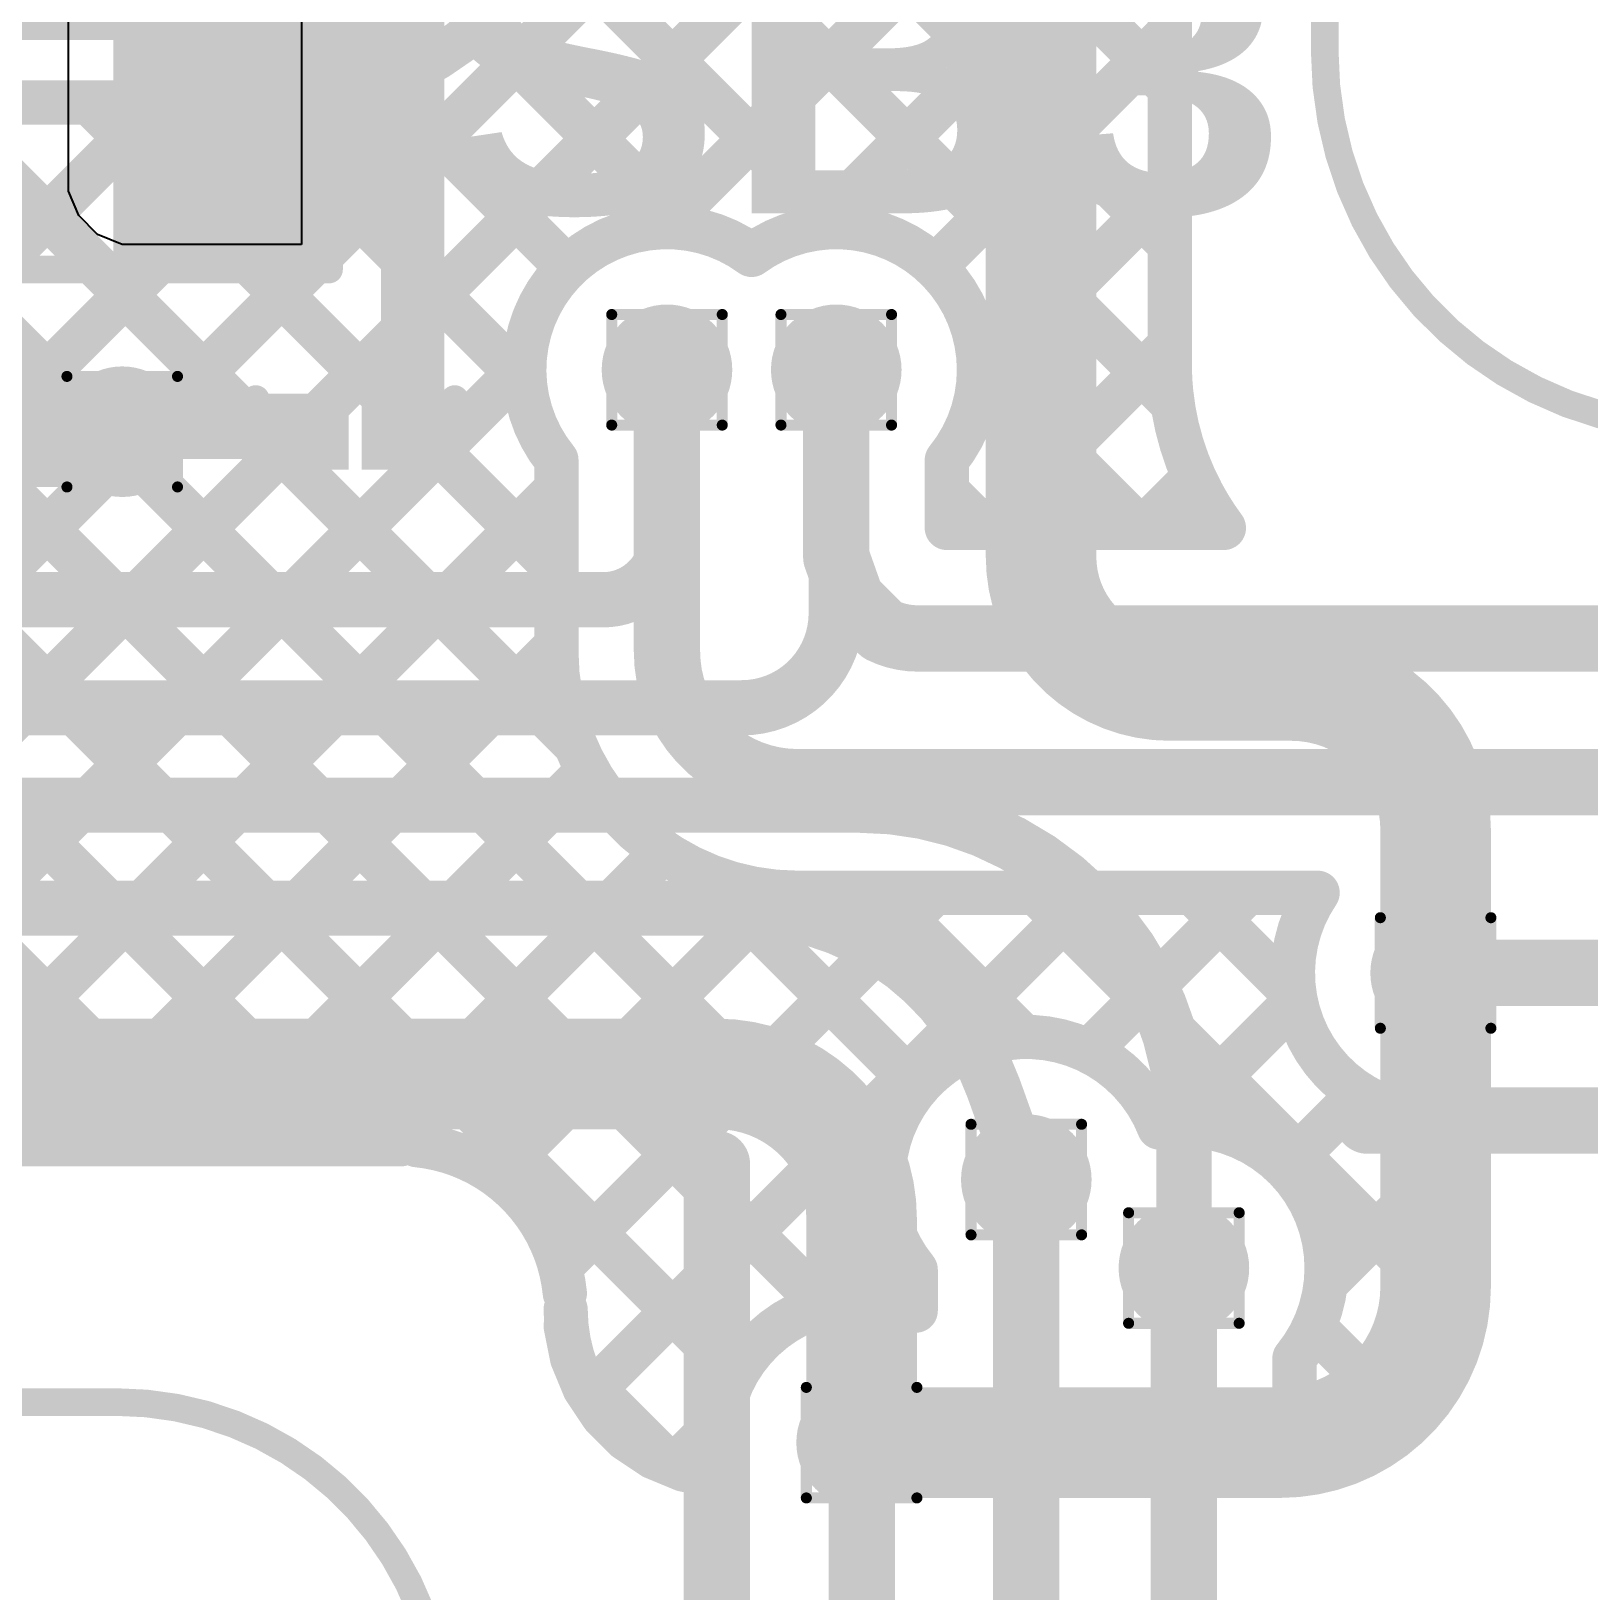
# Model space of a CAD drawing. Header units: inches. Extents: x -17 to 349, y -40 to 215.
# Drawn here: x 109.8 to 116.95, y 115.47 to 122.64 of the extents above; entities that cross this region are included whole.
import ezdxf

# ---------------------------------------------------------------- set-up
doc = ezdxf.new("R2010")
doc.units = ezdxf.units.IN
for name, color, linetype in [('Board Outline', 216, 'Continuous'), ('Bottom Layer', 5, 'Continuous'), ('Drill Drawing', 1, 'Continuous'), ('Top Layer', 1, 'Continuous'), ('Top Overlay', 2, 'Continuous'), ('Top Paste', 8, 'Continuous'), ('Top Solder', 216, 'Continuous'), ('Via Holes', 16, 'Continuous')]:
    doc.layers.add(name, color=color, linetype=linetype)
doc.styles.add('Arial Black_Bold', font='', dxfattribs={"height": 0.2})
doc.styles.get('Arial Black_Bold').set_extended_font_data('Arial Black', bold=True)

# ---------------------------------------------------------------- blocks, each defined once
blk = doc.blocks.new('X2SON_2_0_3_0_6__6')
at = {"layer": 'Top Layer'}
for points in [[(-0.36, 0.125), (-0.08, 0.125), (-0.08, -0.125), (-0.36, -0.125)], [(0.08, 0.125), (0.36, 0.125), (0.36, -0.125), (0.08, -0.125)]]:
    blk.add_hatch(color=1, dxfattribs=at).paths.add_polyline_path(points)
at = {"layer": 'Top Paste'}
for points in [[(-0.36, 0.125), (-0.08, 0.125), (-0.08, -0.125), (-0.36, -0.125)], [(0.08, 0.125), (0.36, 0.125), (0.36, -0.125), (0.08, -0.125)]]:
    blk.add_hatch(color=8, dxfattribs=at).paths.add_polyline_path(points)
at = {"layer": 'Top Solder'}
for points in [[(-0.41, 0.175), (-0.03, 0.175), (-0.03, -0.175), (-0.41, -0.175)], [(0.03, 0.175), (0.41, 0.175), (0.41, -0.175), (0.03, -0.175)]]:
    blk.add_hatch(color=216, dxfattribs=at).paths.add_polyline_path(points)
at = {"layer": 'Top Overlay', "const_width": 0.127}
for points in [[(-0.4572, 0.125), (-0.4572, -0.15)], [(0.4572, 0.125), (0.4572, -0.15)]]:
    blk.add_lwpolyline(points, dxfattribs=at)
at = {"layer": 'Top Overlay', "const_width": 0.0635}
for points in [[(-0.4889, 0.125, 1), (-0.4254, 0.125, 1)], [(0.4254, 0.125, 1), (0.4889, 0.125, 1)], [(-0.4889, -0.15, 1), (-0.4254, -0.15, 1)], [(0.4254, -0.15, 1), (0.4889, -0.15, 1)]]:
    blk.add_lwpolyline(points, format="xyb", close=True, dxfattribs=at)
blk = doc.blocks.new('S______B______74')
at = {"layer": 'Top Layer'}
for points in [[(-1.143, -0.4445), (-1.143, 0.4445), (-0.381, 0.4445), (-0.381, -0.4445)], [(0.381, -0.4445), (0.381, 0.4445), (1.143, 0.4445), (1.143, -0.4445)]]:
    blk.add_hatch(color=1, dxfattribs=at).paths.add_polyline_path(points)
at = {"layer": 'Top Paste'}
for points in [[(-1.143, -0.4445), (-1.143, 0.4445), (-0.381, 0.4445), (-0.381, -0.4445)], [(0.381, -0.4445), (0.381, 0.4445), (1.143, 0.4445), (1.143, -0.4445)]]:
    blk.add_hatch(color=8, dxfattribs=at).paths.add_polyline_path(points)
at = {"layer": 'Top Solder'}
for points in [[(-1.2446, -0.5461), (-1.2446, 0.5461), (-0.2794, 0.5461), (-0.2794, -0.5461)], [(0.2794, -0.5461), (0.2794, 0.5461), (1.2446, 0.5461), (1.2446, -0.5461)]]:
    blk.add_hatch(color=216, dxfattribs=at).paths.add_polyline_path(points)
at = {"layer": 'Top Overlay', "const_width": 0.127}
for points in [[(1.27, 0.5588), (-1.27, 0.5588)], [(-1.27, 0.5588), (-1.27, -0.5588)], [(1.27, 0.5588), (1.27, -0.5588)], [(1.27, -0.5588), (-1.27, -0.5588)]]:
    blk.add_lwpolyline(points, dxfattribs=at)
at = {"layer": 'Top Overlay', "const_width": 0.0635}
for points in [[(-1.30175, 0.5588, 1), (-1.23825, 0.5588, 1)], [(-1.30175, 0.5588, 1), (-1.23825, 0.5588, 1)], [(1.23825, 0.5588, 1), (1.30175, 0.5588, 1)], [(1.23825, 0.5588, 1), (1.30175, 0.5588, 1)], [(-1.30175, -0.5588, 1), (-1.23825, -0.5588, 1)], [(-1.30175, -0.5588, 1), (-1.23825, -0.5588, 1)], [(1.23825, -0.5588, 1), (1.30175, -0.5588, 1)], [(1.23825, -0.5588, 1), (1.30175, -0.5588, 1)]]:
    blk.add_lwpolyline(points, format="xyb", close=True, dxfattribs=at)

msp = doc.modelspace()

# ---------------------------------------------------------------- hatches: boundary and pattern name
at = {"layer": 'Bottom Layer'}
h = msp.add_hatch(color=5, dxfattribs=at)
edge = h.paths.add_edge_path()
edge.add_arc((112.7179, 121.0831), 0.3, 0, 360)
h = msp.add_hatch(color=5, dxfattribs=at)
edge = h.paths.add_edge_path()
edge.add_arc((113.4957, 121.0831), 0.3, 0, 360)
h = msp.add_hatch(color=5, dxfattribs=at)
edge = h.paths.add_edge_path()
edge.add_arc((110.2149, 120.7987), 0.3, 0, 360)
h = msp.add_hatch(color=5, dxfattribs=at)
edge = h.paths.add_edge_path()
edge.add_arc((116.2497, 118.3116), 0.3, 0, 360)
h = msp.add_hatch(color=5, dxfattribs=at)
edge = h.paths.add_edge_path()
edge.add_arc((114.3689, 117.3623), 0.3, 0, 360)
h = msp.add_hatch(color=5, dxfattribs=at)
edge = h.paths.add_edge_path()
edge.add_arc((115.093, 116.9559), 0.3, 0, 360)
h = msp.add_hatch(color=5, dxfattribs=at)
edge = h.paths.add_edge_path()
edge.add_arc((113.6122, 116.1535), 0.3, 0, 360)
at = {"layer": 'Top Layer'}
for points in [[(111.4048, 120.6737), (111.6948, 120.6737), (111.6948, 123.6026), (111.4048, 123.6026)], [(110.6571, 121.6581), (111.5306, 121.6581), (111.5306, 123.4463), (110.6571, 123.4463)], [(110.2149, 120.6737), (111.2052, 120.6737), (111.2052, 120.9237), (110.2149, 120.9237)]]:
    msp.add_hatch(color=1, dxfattribs=at).paths.add_polyline_path(points)
h = msp.add_hatch(color=1, dxfattribs=at)
edge = h.paths.add_edge_path()
edge.add_arc((112.7179, 121.0831), 0.3, 0, 360)
h = msp.add_hatch(color=1, dxfattribs=at)
edge = h.paths.add_edge_path()
edge.add_arc((113.4957, 121.0831), 0.3, 0, 360)
h = msp.add_hatch(color=1, dxfattribs=at)
edge = h.paths.add_edge_path()
edge.add_arc((110.2149, 120.7987), 0.3, 0, 360)
h = msp.add_hatch(color=1, dxfattribs=at)
edge = h.paths.add_edge_path()
edge.add_arc((116.2497, 118.3116), 0.3, 0, 360)
h = msp.add_hatch(color=1, dxfattribs=at)
edge = h.paths.add_edge_path()
edge.add_arc((114.3689, 117.3623), 0.3, 0, 360)
h = msp.add_hatch(color=1, dxfattribs=at)
edge = h.paths.add_edge_path()
edge.add_arc((115.093, 116.9559), 0.3, 0, 360)
h = msp.add_hatch(color=1, dxfattribs=at)
edge = h.paths.add_edge_path()
edge.add_arc((113.6122, 116.1535), 0.3, 0, 360)
at = {"layer": 'Via Holes'}
h = msp.add_hatch(color=7, dxfattribs=at)
edge = h.paths.add_edge_path()
edge.add_arc((112.7179, 121.0831), 0.15, 0, 360)
h = msp.add_hatch(color=7, dxfattribs=at)
edge = h.paths.add_edge_path()
edge.add_arc((113.4957, 121.0831), 0.15, 0, 360)
h = msp.add_hatch(color=7, dxfattribs=at)
edge = h.paths.add_edge_path()
edge.add_arc((110.2149, 120.7987), 0.15, 0, 360)
h = msp.add_hatch(color=7, dxfattribs=at)
edge = h.paths.add_edge_path()
edge.add_arc((116.2497, 118.3116), 0.15, 0, 360)
h = msp.add_hatch(color=7, dxfattribs=at)
edge = h.paths.add_edge_path()
edge.add_arc((114.3689, 117.3623), 0.15, 0, 360)
h = msp.add_hatch(color=7, dxfattribs=at)
edge = h.paths.add_edge_path()
edge.add_arc((115.093, 116.9559), 0.15, 0, 360)
h = msp.add_hatch(color=7, dxfattribs=at)
edge = h.paths.add_edge_path()
edge.add_arc((113.6122, 116.1535), 0.15, 0, 360)

# ---------------------------------------------------------------- linework, layer by layer
at = {"layer": 'Board Outline', "const_width": 0.127}
for points in [[(115.7401, 122.5479), (115.7401, 123.6893)], [(109.0969, 116.34), (110.1877, 116.34)]]:
    msp.add_lwpolyline(points, dxfattribs=at)
at = {"layer": 'Board Outline', "const_width": 0.0635}
for points in [[(115.7084, 122.5479, 1), (115.7719, 122.5479, 1)], [(115.7084, 122.5479, 1), (115.7719, 122.5479, 1)], [(110.1559, 116.34, 1), (110.2194, 116.34, 1)], [(110.1559, 116.34, 1), (110.2194, 116.34, 1)]]:
    msp.add_lwpolyline(points, format="xyb", close=True, dxfattribs=at)
at = {"layer": 'Board Outline', "const_width": 0.127}
for points in [[(117.321, 120.8194, -0.388326), (115.7401, 122.5479)], [(110.1877, 116.34, -0.414214), (111.6877, 114.84)], [(116.1419, 112.7843, -0.345401), (119.5324, 116.3734)]]:
    msp.add_lwpolyline(points, format="xyb", dxfattribs=at)
at = {"layer": 'Bottom Layer'}
for points, const_width in [([(115.0284, 126.973), (115.0284, 121.1075)], 0.2032), ([(115.0284, 126.973), (115.0284, 121.1075)], 0.2032), ([(106.7216, 117.2017), (115.0284, 125.5085)], 0.2032), ([(112.315, 125.0891), (115.0284, 122.3758)], 0.2032), ([(107.7426, 117.5043), (115.0284, 124.7901)], 0.2032), ([(112.315, 124.3707), (115.0284, 121.6574)], 0.2032), ([(112.695, 121.7383), (115.0284, 124.0717)], 0.2032), ([(112.3146, 123.6528), (115.0415, 120.9258)], 0.2032), ([(113.4079, 121.7328), (115.0284, 123.3532)], 0.2032), ([(112.1717, 123.0772), (113.5104, 121.7385)], 0.2032), ([(111.8624, 122.6681), (112.7966, 121.7339)], 0.2032), ([(113.9497, 121.5561), (115.0284, 122.6348)], 0.2032), ([(111.4154, 122.3967), (112.2599, 121.5521)], 0.2032), ([(91.7547, 122.3109), (110.9366, 122.3109)], 0.2032), ([(105.0354, 122.3109), (109.8222, 117.5242)], 0.2032), ([(105.7539, 122.3109), (110.5406, 117.5242)], 0.2032), ([(106.4723, 122.3109), (111.259, 117.5242)], 0.2032), ([(106.5284, 118.4454), (110.3939, 122.3109)], 0.2032), ([(106.8457, 118.0443), (111.1253, 122.3238)], 0.2032), ([(107.1907, 122.3109), (113.0357, 116.4658)], 0.2032), ([(107.9091, 122.3109), (113.4352, 116.7848)], 0.2032), ([(108.6276, 122.3109), (113.7322, 117.2062)], 0.2032), ([(109.346, 122.3109), (112.2957, 119.3611)], 0.2032), ([(110.0644, 122.3109), (112.2099, 120.1653)], 0.2032), ([(110.7828, 122.3109), (112.0646, 121.0291)], 0.2032), ([(114.1498, 121.0378), (115.0284, 121.9164)], 0.2032), ([(114.187, 120.3566), (115.0284, 121.198)], 0.2032), ([(108.4808, 117.5242), (112.0627, 121.106)], 0.2032), ([(112.7179, 119.7886), (112.7179, 121.0831)], 0.3048), ([(113.4957, 120.223), (113.4957, 121.0831)], 0.3048), ([(114.1512, 121.0977), (114.8923, 120.3566)], 0.2032), ([(112.2099, 119.7886), (112.2099, 120.6686)], 0.2032), ([(114.0037, 120.3566), (114.0037, 120.6686)], 0.2032), ([(114.9054, 120.3566), (115.1394, 120.5906)], 0.2032), ([(109.1993, 117.5242), (112.2099, 120.5348)], 0.2032), ([(114.0037, 120.5267), (114.1739, 120.3566)], 0.2032), ([(114.0037, 120.3566), (115.2768, 120.3566)], 0.2032), ([(113.4957, 120.223), (113.5653, 120.0271)], 0.3048), ([(113.5653, 120.0271), (113.7059, 119.8865)], 0.3048), ([(113.8701, 119.8486), (119.3193, 119.8486)], 0.3048), ([(109.9177, 117.5242), (112.2099, 119.8164)], 0.2032), ([(110.6361, 117.5242), (112.3541, 119.2421)], 0.2032), ([(113.3184, 119.1882), (118.9746, 119.1882)], 0.3048), ([(111.3545, 117.5242), (112.6995, 118.8691)], 0.2032), ([(112.8909, 118.7659), (113.8696, 117.7872)], 0.2032), ([(111.9328, 117.384), (113.2323, 118.6835)], 0.2032), ([(112.227, 116.9597), (113.9474, 118.6802)], 0.2032), ([(112.3598, 116.3741), (114.6658, 118.6802)], 0.2032), ([(113.3184, 118.6802), (115.7075, 118.6802)], 0.2032), ([(113.695, 118.6802), (114.3574, 118.0178)], 0.2032), ([(114.4134, 118.6802), (116.2381, 116.8555)], 0.2032), ([(114.6559, 117.9518), (115.3843, 118.6802)], 0.2032), ([(115.1319, 118.6802), (115.602, 118.2101)], 0.2032), ([(116.2497, 118.3116), (119.5361, 118.3116)], 0.3048), ([(115.0311, 117.6086), (115.6066, 118.1841)], 0.2032), ([(115.5585, 117.4176), (115.8987, 117.7578)], 0.2032), ([(115.9375, 117.633), (119.5541, 117.633)], 0.3048), ([(116.1482, 117.6639), (116.2873, 117.5248)], 0.2032), ([(116.2873, 117.1945), (116.2873, 117.6571)], 0.2032), ([(107.9073, 117.5242), (111.4934, 117.5242)], 0.2032), ([(107.9073, 117.5242), (111.4934, 117.5241)], 0.2032), ([(112.9473, 112.7891), (112.9473, 117.4337)], 0.3048), ([(115.7448, 116.8854), (116.2873, 117.4279)], 0.2032), ([(114.3689, 112.7217), (114.3689, 117.3623)], 0.3048), ([(113.5043, 116.8002), (113.7795, 117.0754)], 0.2032), ([(115.093, 112.8496), (115.093, 116.9559)], 0.3048), ([(113.8609, 116.7601), (113.8609, 116.9479)], 0.2032), ([(112.2523, 116.6899), (112.2817, 116.5421)], 0.2032), ([(115.69, 116.6852), (115.9802, 116.395)], 0.2032), ([(112.2817, 116.5421), (112.3393, 116.4029)], 0.2032), ([(115.601, 116.1136), (115.601, 116.5415)], 0.2032), ([(112.3104, 116.4728), (112.7249, 116.0583)], 0.2032), ([(115.8422, 116.2644), (116.0231, 116.4453)], 0.2032), ([(112.3393, 116.4029), (112.423, 116.2776)], 0.2032), ([(112.423, 116.2776), (112.5295, 116.171)], 0.2032), ([(112.7518, 116.0477), (112.9655, 116.2614)], 0.2032), ([(112.5295, 116.171), (112.6548, 116.0873)], 0.2032), ([(113.6135, 112.8663), (113.6135, 116.1535)], 0.3048), ([(112.6548, 116.0873), (112.794, 116.0296)], 0.2032), ([(112.794, 116.0296), (112.9418, 116.0002)], 0.2032)]:
    msp.add_lwpolyline(points, dxfattribs=dict(at, const_width=const_width))
for points, const_width in [([(112.315, 123.6893, -0.414214), (110.9366, 122.3109)], 0.2032), ([(112.2099, 120.6686, -0.881553), (113.1068, 121.6109)], 0.2032), ([(113.1068, 121.6109, -0.615109), (114.1513, 121.0831)], 0.2032), ([(114.1513, 121.0831, -0.172763), (114.0037, 120.6686)], 0.2032), ([(115.0344, 120.9841, -0.024549), (115.0284, 121.1075)], 0.2032), ([(115.0826, 120.7421, -0.049127), (115.0344, 120.9841)], 0.2032), ([(115.177, 120.5141, -0.049127), (115.0826, 120.7421)], 0.2032), ([(115.2768, 120.3566, -0.037074), (115.177, 120.5141)], 0.2032), ([(113.8701, 119.8486, -0.11398), (113.7059, 119.8865)], 0.3048), ([(113.3184, 118.6802, -0.414214), (112.2099, 119.7886)], 0.2032), ([(113.3184, 119.1882, -0.414214), (112.7179, 119.7886)], 0.3048), ([(116.2873, 117.6571, -0.621838), (115.7075, 118.6802)], 0.2032), ([(113.8609, 116.9479, -1.168798), (114.9793, 117.6016)], 0.2032), ([(114.9793, 117.6016, -0.466211), (115.7486, 116.9559)], 0.2032), ([(111.5678, 117.5205, -0.049131), (111.7137, 117.4915)], 0.2032), ([(111.7137, 117.4915, -0.049131), (111.8511, 117.4346)], 0.2032), ([(111.8511, 117.4346, -0.049131), (111.9748, 117.3519)], 0.2032), ([(111.9748, 117.3519, -0.04913), (112.08, 117.2467)], 0.2032), ([(112.08, 117.2467, -0.049131), (112.1627, 117.123)], 0.2032), ([(116.2873, 117.1945, -0.048928), (116.2645, 116.9624)], 0.2032), ([(112.1627, 117.123, -0.049131), (112.2196, 116.9856)], 0.2032), ([(112.2196, 116.9856, -0.049131), (112.2486, 116.8396)], 0.2032), ([(115.7486, 116.9559, -0.172763), (115.601, 116.5415)], 0.2032), ([(116.2641, 116.9606, -0.048602), (116.1969, 116.7389)], 0.2032), ([(112.9745, 116.0014, -0.611125), (113.8609, 116.7601)], 0.2032), ([(112.9745, 116.0014, -0.397916), (112.2523, 116.7652)], 0.2032), ([(116.1958, 116.736, -0.048428), (116.087, 116.5325)], 0.2032), ([(116.085, 116.5295, -0.048407), (115.9386, 116.3512)], 0.2032), ([(115.9363, 116.3488, -0.048524), (115.7575, 116.2022)], 0.2032), ([(115.7555, 116.2008, -0.037186), (115.601, 116.1136)], 0.2032)]:
    msp.add_lwpolyline(points, format="xyb", dxfattribs=dict(at, const_width=const_width))
for points, const_width in [([(111.8116, 122.6681, 1), (111.9132, 122.6681, 1)], 0.1016), ([(114.9776, 122.6348, 1), (115.0792, 122.6348, 1)], 0.1016), ([(111.3646, 122.3967, 1), (111.4662, 122.3967, 1)], 0.1016), ([(114.9776, 122.3758, 1), (115.0792, 122.3758, 1)], 0.1016), ([(110.0136, 122.3109, 1), (110.1152, 122.3109, 1)], 0.1016), ([(110.3431, 122.3109, 1), (110.4447, 122.3109, 1)], 0.1016), ([(110.732, 122.3109, 1), (110.8336, 122.3109, 1)], 0.1016), ([(110.8858, 122.3109, 1), (110.9874, 122.3109, 1)], 0.1016), ([(110.8858, 122.3109, 1), (110.9874, 122.3109, 1)], 0.1016), ([(111.0745, 122.3238, 1), (111.1761, 122.3238, 1)], 0.1016), ([(114.9776, 121.9164, 1), (115.0792, 121.9164, 1)], 0.1016), ([(112.6442, 121.7383, 1), (112.7458, 121.7383, 1)], 0.1016), ([(112.7458, 121.7339, 1), (112.8474, 121.7339, 1)], 0.1016), ([(113.3571, 121.7328, 1), (113.4587, 121.7328, 1)], 0.1016), ([(113.4596, 121.7385, 1), (113.5612, 121.7385, 1)], 0.1016), ([(114.9776, 121.6574, 1), (115.0792, 121.6574, 1)], 0.1016), ([(113.056, 121.6109, 1), (113.1576, 121.6109, 1)], 0.1016), ([(113.056, 121.6109, 1), (113.1576, 121.6109, 1)], 0.1016), ([(112.2091, 121.5521, 1), (112.3107, 121.5521, 1)], 0.1016), ([(113.8989, 121.5561, 1), (114.0005, 121.5561, 1)], 0.1016), ([(114.9776, 121.198, 1), (115.0792, 121.198, 1)], 0.1016), ([(112.0119, 121.106, 1), (112.1135, 121.106, 1)], 0.1016), ([(112.6417, 121.0831, 1), (112.7941, 121.0831, 1)], 0.1524), ([(113.4195, 121.0831, 1), (113.5719, 121.0831, 1)], 0.1524), ([(114.1004, 121.0977, 1), (114.202, 121.0977, 1)], 0.1016), ([(114.1005, 121.0831, 1), (114.2021, 121.0831, 1)], 0.1016), ([(114.1005, 121.0831, 1), (114.2021, 121.0831, 1)], 0.1016), ([(114.9776, 121.1075, 1), (115.0792, 121.1075, 1)], 0.1016), ([(114.9776, 121.1075, 1), (115.0792, 121.1075, 1)], 0.1016), ([(114.9776, 121.1075, 1), (115.0792, 121.1075, 1)], 0.1016), ([(112.0138, 121.0291, 1), (112.1154, 121.0291, 1)], 0.1016), ([(114.099, 121.0378, 1), (114.2006, 121.0378, 1)], 0.1016), ([(114.9836, 120.9841, 1), (115.0852, 120.9841, 1)], 0.1016), ([(114.9836, 120.9841, 1), (115.0852, 120.9841, 1)], 0.1016), ([(114.9907, 120.9258, 1), (115.0923, 120.9258, 1)], 0.1016), ([(115.0318, 120.7421, 1), (115.1334, 120.7421, 1)], 0.1016), ([(115.0318, 120.7421, 1), (115.1334, 120.7421, 1)], 0.1016), ([(112.1591, 120.6686, 1), (112.2607, 120.6686, 1)], 0.1016), ([(112.1591, 120.6686, 1), (112.2607, 120.6686, 1)], 0.1016), ([(113.9529, 120.6686, 1), (114.0545, 120.6686, 1)], 0.1016), ([(113.9529, 120.6686, 1), (114.0545, 120.6686, 1)], 0.1016), ([(115.0886, 120.5906, 1), (115.1902, 120.5906, 1)], 0.1016), ([(112.1591, 120.5348, 1), (112.2607, 120.5348, 1)], 0.1016), ([(113.9529, 120.5267, 1), (114.0545, 120.5267, 1)], 0.1016), ([(115.1262, 120.5141, 1), (115.2278, 120.5141, 1)], 0.1016), ([(115.1262, 120.5141, 1), (115.2278, 120.5141, 1)], 0.1016), ([(113.9529, 120.3566, 1), (114.0545, 120.3566, 1)], 0.1016), ([(113.9529, 120.3566, 1), (114.0545, 120.3566, 1)], 0.1016), ([(114.1231, 120.3566, 1), (114.2247, 120.3566, 1)], 0.1016), ([(114.1362, 120.3566, 1), (114.2378, 120.3566, 1)], 0.1016), ([(114.8415, 120.3566, 1), (114.9431, 120.3566, 1)], 0.1016), ([(114.8546, 120.3566, 1), (114.9562, 120.3566, 1)], 0.1016), ([(115.226, 120.3566, 1), (115.3276, 120.3566, 1)], 0.1016), ([(115.226, 120.3566, 1), (115.3276, 120.3566, 1)], 0.1016), ([(113.4195, 120.223, 1), (113.5719, 120.223, 1)], 0.1524), ([(113.4195, 120.223, 1), (113.5719, 120.223, 1)], 0.1524), ([(112.1591, 120.1653, 1), (112.2607, 120.1653, 1)], 0.1016), ([(113.4891, 120.0271, 1), (113.6415, 120.0271, 1)], 0.1524), ([(113.4891, 120.0271, 1), (113.6415, 120.0271, 1)], 0.1524), ([(113.6297, 119.8865, 1), (113.7821, 119.8865, 1)], 0.1524), ([(113.6297, 119.8865, 1), (113.7821, 119.8865, 1)], 0.1524), ([(113.7939, 119.8486, 1), (113.9463, 119.8486, 1)], 0.1524), ([(113.7939, 119.8486, 1), (113.9463, 119.8486, 1)], 0.1524), ([(112.1591, 119.8164, 1), (112.2607, 119.8164, 1)], 0.1016), ([(112.1591, 119.7886, 1), (112.2607, 119.7886, 1)], 0.1016), ([(112.1591, 119.7886, 1), (112.2607, 119.7886, 1)], 0.1016), ([(112.6417, 119.7886, 1), (112.7941, 119.7886, 1)], 0.1524), ([(112.6417, 119.7886, 1), (112.7941, 119.7886, 1)], 0.1524), ([(112.2449, 119.3611, 1), (112.3465, 119.3611, 1)], 0.1016), ([(112.3033, 119.2421, 1), (112.4049, 119.2421, 1)], 0.1016), ([(113.2422, 119.1882, 1), (113.3946, 119.1882, 1)], 0.1524), ([(113.2422, 119.1882, 1), (113.3946, 119.1882, 1)], 0.1524), ([(112.6487, 118.8691, 1), (112.7503, 118.8691, 1)], 0.1016), ([(112.8401, 118.7659, 1), (112.9417, 118.7659, 1)], 0.1016), ([(113.1815, 118.6835, 1), (113.2831, 118.6835, 1)], 0.1016), ([(113.2676, 118.6802, 1), (113.3692, 118.6802, 1)], 0.1016), ([(113.2676, 118.6802, 1), (113.3692, 118.6802, 1)], 0.1016), ([(113.6442, 118.6802, 1), (113.7458, 118.6802, 1)], 0.1016), ([(113.8966, 118.6802, 1), (113.9982, 118.6802, 1)], 0.1016), ([(114.3626, 118.6802, 1), (114.4642, 118.6802, 1)], 0.1016), ([(114.615, 118.6802, 1), (114.7166, 118.6802, 1)], 0.1016), ([(115.0811, 118.6802, 1), (115.1827, 118.6802, 1)], 0.1016), ([(115.3335, 118.6802, 1), (115.4351, 118.6802, 1)], 0.1016), ([(115.6567, 118.6802, 1), (115.7583, 118.6802, 1)], 0.1016), ([(115.6567, 118.6802, 1), (115.7583, 118.6802, 1)], 0.1016), ([(116.1735, 118.3116, 1), (116.3259, 118.3116, 1)], 0.1524), ([(115.5512, 118.2101, 1), (115.6528, 118.2101, 1)], 0.1016), ([(115.5558, 118.1841, 1), (115.6574, 118.1841, 1)], 0.1016), ([(114.3066, 118.0178, 1), (114.4082, 118.0178, 1)], 0.1016), ([(114.6051, 117.9518, 1), (114.7067, 117.9518, 1)], 0.1016), ([(113.8188, 117.7872, 1), (113.9204, 117.7872, 1)], 0.1016), ([(115.8479, 117.7578, 1), (115.9495, 117.7578, 1)], 0.1016), ([(115.8613, 117.633, 1), (116.0137, 117.633, 1)], 0.1524), ([(116.0974, 117.6639, 1), (116.199, 117.6639, 1)], 0.1016), ([(116.2365, 117.6571, 1), (116.3381, 117.6571, 1)], 0.1016), ([(116.2365, 117.6571, 1), (116.3381, 117.6571, 1)], 0.1016), ([(114.9285, 117.6016, 1), (115.0301, 117.6016, 1)], 0.1016), ([(114.9285, 117.6016, 1), (115.0301, 117.6016, 1)], 0.1016), ([(114.9803, 117.6086, 1), (115.0819, 117.6086, 1)], 0.1016), ([(109.7714, 117.5242, 1), (109.873, 117.5242, 1)], 0.1016), ([(109.8669, 117.5242, 1), (109.9685, 117.5242, 1)], 0.1016), ([(110.4898, 117.5242, 1), (110.5914, 117.5242, 1)], 0.1016), ([(110.5853, 117.5242, 1), (110.6869, 117.5242, 1)], 0.1016), ([(111.2082, 117.5242, 1), (111.3098, 117.5242, 1)], 0.1016), ([(111.3037, 117.5242, 1), (111.4053, 117.5242, 1)], 0.1016), ([(111.4426, 117.5242, 1), (111.5442, 117.5242, 1)], 0.1016), ([(111.4426, 117.5241, 1), (111.5442, 117.5241, 1)], 0.1016), ([(111.517, 117.5205, 1), (111.6186, 117.5205, 1)], 0.1016), ([(116.2365, 117.5248, 1), (116.3381, 117.5248, 1)], 0.1016), ([(111.6629, 117.4915, 1), (111.7645, 117.4915, 1)], 0.1016), ([(111.6629, 117.4915, 1), (111.7645, 117.4915, 1)], 0.1016), ([(111.8003, 117.4346, 1), (111.9019, 117.4346, 1)], 0.1016), ([(111.8003, 117.4346, 1), (111.9019, 117.4346, 1)], 0.1016), ([(112.8711, 117.4337, 1), (113.0235, 117.4337, 1)], 0.1524), ([(116.2365, 117.4279, 1), (116.3381, 117.4279, 1)], 0.1016), ([(111.882, 117.384, 1), (111.9836, 117.384, 1)], 0.1016), ([(111.924, 117.3519, 1), (112.0256, 117.3519, 1)], 0.1016), ([(111.924, 117.3519, 1), (112.0256, 117.3519, 1)], 0.1016), ([(114.2927, 117.3623, 1), (114.4451, 117.3623, 1)], 0.1524), ([(115.5077, 117.4176, 1), (115.6093, 117.4176, 1)], 0.1016), ([(112.0292, 117.2467, 1), (112.1308, 117.2467, 1)], 0.1016), ([(112.0292, 117.2467, 1), (112.1308, 117.2467, 1)], 0.1016), ([(113.6814, 117.2062, 1), (113.783, 117.2062, 1)], 0.1016), ([(116.2365, 117.1945, 1), (116.3381, 117.1945, 1)], 0.1016), ([(116.2365, 117.1945, 1), (116.3381, 117.1945, 1)], 0.1016), ([(112.1119, 117.123, 1), (112.2135, 117.123, 1)], 0.1016), ([(112.1119, 117.123, 1), (112.2135, 117.123, 1)], 0.1016), ([(113.7287, 117.0754, 1), (113.8303, 117.0754, 1)], 0.1016), ([(115.0168, 116.9559, 1), (115.1692, 116.9559, 1)], 0.1524), ([(112.1688, 116.9856, 1), (112.2704, 116.9856, 1)], 0.1016), ([(112.1688, 116.9856, 1), (112.2704, 116.9856, 1)], 0.1016), ([(112.1762, 116.9597, 1), (112.2778, 116.9597, 1)], 0.1016), ([(113.8101, 116.9479, 1), (113.9117, 116.9479, 1)], 0.1016), ([(113.8101, 116.9479, 1), (113.9117, 116.9479, 1)], 0.1016), ([(115.6978, 116.9559, 1), (115.7994, 116.9559, 1)], 0.1016), ([(115.6978, 116.9559, 1), (115.7994, 116.9559, 1)], 0.1016), ([(116.2133, 116.9606, 1), (116.3149, 116.9606, 1)], 0.1016), ([(116.2137, 116.9624, 1), (116.3153, 116.9624, 1)], 0.1016), ([(115.694, 116.8854, 1), (115.7956, 116.8854, 1)], 0.1016), ([(116.1873, 116.8555, 1), (116.2889, 116.8555, 1)], 0.1016), ([(112.1978, 116.8396, 1), (112.2994, 116.8396, 1)], 0.1016), ([(113.3844, 116.7848, 1), (113.486, 116.7848, 1)], 0.1016), ([(113.4535, 116.8002, 1), (113.5551, 116.8002, 1)], 0.1016), ([(112.2015, 116.7652, 1), (112.3031, 116.7652, 1)], 0.1016), ([(113.8101, 116.7601, 1), (113.9117, 116.7601, 1)], 0.1016), ([(113.8101, 116.7601, 1), (113.9117, 116.7601, 1)], 0.1016), ([(116.145, 116.736, 1), (116.2466, 116.736, 1)], 0.1016), ([(116.1461, 116.7389, 1), (116.2477, 116.7389, 1)], 0.1016), ([(112.2015, 116.6899, 1), (112.3031, 116.6899, 1)], 0.1016), ([(115.6392, 116.6852, 1), (115.7408, 116.6852, 1)], 0.1016), ([(112.2309, 116.5421, 1), (112.3325, 116.5421, 1)], 0.1016), ([(112.2309, 116.5421, 1), (112.3325, 116.5421, 1)], 0.1016), ([(115.5502, 116.5415, 1), (115.6518, 116.5415, 1)], 0.1016), ([(115.5502, 116.5415, 1), (115.6518, 116.5415, 1)], 0.1016), ([(116.0342, 116.5295, 1), (116.1358, 116.5295, 1)], 0.1016), ([(116.0362, 116.5325, 1), (116.1378, 116.5325, 1)], 0.1016), ([(112.2596, 116.4728, 1), (112.3612, 116.4728, 1)], 0.1016), ([(112.9849, 116.4658, 1), (113.0865, 116.4658, 1)], 0.1016), ([(115.9723, 116.4453, 1), (116.0739, 116.4453, 1)], 0.1016), ([(112.2885, 116.4029, 1), (112.3901, 116.4029, 1)], 0.1016), ([(112.2885, 116.4029, 1), (112.3901, 116.4029, 1)], 0.1016), ([(112.309, 116.3741, 1), (112.4106, 116.3741, 1)], 0.1016), ([(115.8855, 116.3488, 1), (115.9871, 116.3488, 1)], 0.1016), ([(115.8878, 116.3512, 1), (115.9894, 116.3512, 1)], 0.1016), ([(115.9294, 116.395, 1), (116.031, 116.395, 1)], 0.1016), ([(112.3722, 116.2776, 1), (112.4738, 116.2776, 1)], 0.1016), ([(112.3722, 116.2776, 1), (112.4738, 116.2776, 1)], 0.1016), ([(112.9147, 116.2614, 1), (113.0163, 116.2614, 1)], 0.1016), ([(115.7914, 116.2644, 1), (115.893, 116.2644, 1)], 0.1016), ([(112.4787, 116.171, 1), (112.5803, 116.171, 1)], 0.1016), ([(112.4787, 116.171, 1), (112.5803, 116.171, 1)], 0.1016), ([(113.5373, 116.1535, 1), (113.6897, 116.1535, 1)], 0.1524), ([(115.7047, 116.2008, 1), (115.8063, 116.2008, 1)], 0.1016), ([(115.7067, 116.2022, 1), (115.8083, 116.2022, 1)], 0.1016), ([(112.604, 116.0873, 1), (112.7056, 116.0873, 1)], 0.1016), ([(112.604, 116.0873, 1), (112.7056, 116.0873, 1)], 0.1016), ([(115.5502, 116.1136, 1), (115.6518, 116.1136, 1)], 0.1016), ([(115.5502, 116.1136, 1), (115.6518, 116.1136, 1)], 0.1016), ([(112.6741, 116.0583, 1), (112.7757, 116.0583, 1)], 0.1016), ([(112.701, 116.0477, 1), (112.8026, 116.0477, 1)], 0.1016), ([(112.7432, 116.0296, 1), (112.8448, 116.0296, 1)], 0.1016), ([(112.7432, 116.0296, 1), (112.8448, 116.0296, 1)], 0.1016), ([(112.891, 116.0002, 1), (112.9926, 116.0002, 1)], 0.1016), ([(112.9237, 116.0014, 1), (113.0253, 116.0014, 1)], 0.1016), ([(112.9237, 116.0014, 1), (113.0253, 116.0014, 1)], 0.1016)]:
    msp.add_lwpolyline(points, format="xyb", close=True, dxfattribs=dict(at, const_width=const_width))
at = {"layer": 'Drill Drawing', "const_width": 0.0508}
for points in [[(112.4639, 121.3371), (112.9719, 121.3371)], [(112.4639, 120.8291), (112.4639, 121.3371)], [(112.9719, 120.8291), (112.9719, 121.3371)], [(113.2417, 121.3371), (113.7497, 121.3371)], [(113.2417, 120.8291), (113.2417, 121.3371)], [(113.7497, 120.8291), (113.7497, 121.3371)], [(109.9609, 121.0527), (110.4689, 121.0527)], [(109.9609, 120.5447), (109.9609, 121.0527)], [(110.4689, 120.5447), (110.4689, 121.0527)], [(112.4639, 120.8291), (112.9719, 120.8291)], [(113.2417, 120.8291), (113.7497, 120.8291)], [(109.9609, 120.5447), (110.4689, 120.5447)], [(115.9957, 118.5656), (116.5037, 118.5656)], [(115.9957, 118.0576), (115.9957, 118.5656)], [(116.5037, 118.0576), (116.5037, 118.5656)], [(115.9957, 118.0576), (116.5037, 118.0576)], [(114.1149, 117.6163), (114.6229, 117.6163)], [(114.1149, 117.1083), (114.1149, 117.6163)], [(114.6229, 117.1083), (114.6229, 117.6163)], [(114.839, 117.2099), (115.347, 117.2099)], [(114.839, 116.7019), (114.839, 117.2099)], [(115.347, 116.7019), (115.347, 117.2099)], [(114.1149, 117.1083), (114.6229, 117.1083)], [(114.839, 116.7019), (115.347, 116.7019)], [(113.3582, 116.4075), (113.8662, 116.4075)], [(113.3582, 115.8995), (113.3582, 116.4075)], [(113.8662, 115.8995), (113.8662, 116.4075)], [(113.3582, 115.8995), (113.8662, 115.8995)]]:
    msp.add_lwpolyline(points, dxfattribs=at)
at = {"layer": 'Drill Drawing', "const_width": 0.0254}
for points in [[(112.4512, 121.3371, 1), (112.4766, 121.3371, 1)], [(112.4512, 121.3371, 1), (112.4766, 121.3371, 1)], [(112.9592, 121.3371, 1), (112.9846, 121.3371, 1)], [(112.9592, 121.3371, 1), (112.9846, 121.3371, 1)], [(113.229, 121.3371, 1), (113.2544, 121.3371, 1)], [(113.229, 121.3371, 1), (113.2544, 121.3371, 1)], [(113.737, 121.3371, 1), (113.7624, 121.3371, 1)], [(113.737, 121.3371, 1), (113.7624, 121.3371, 1)], [(109.9482, 121.0527, 1), (109.9736, 121.0527, 1)], [(109.9482, 121.0527, 1), (109.9736, 121.0527, 1)], [(110.4562, 121.0527, 1), (110.4816, 121.0527, 1)], [(110.4562, 121.0527, 1), (110.4816, 121.0527, 1)], [(112.4512, 120.8291, 1), (112.4766, 120.8291, 1)], [(112.4512, 120.8291, 1), (112.4766, 120.8291, 1)], [(112.9592, 120.8291, 1), (112.9846, 120.8291, 1)], [(112.9592, 120.8291, 1), (112.9846, 120.8291, 1)], [(113.229, 120.8291, 1), (113.2544, 120.8291, 1)], [(113.229, 120.8291, 1), (113.2544, 120.8291, 1)], [(113.737, 120.8291, 1), (113.7624, 120.8291, 1)], [(113.737, 120.8291, 1), (113.7624, 120.8291, 1)], [(109.9482, 120.5447, 1), (109.9736, 120.5447, 1)], [(109.9482, 120.5447, 1), (109.9736, 120.5447, 1)], [(110.4562, 120.5447, 1), (110.4816, 120.5447, 1)], [(110.4562, 120.5447, 1), (110.4816, 120.5447, 1)], [(115.983, 118.5656, 1), (116.0084, 118.5656, 1)], [(115.983, 118.5656, 1), (116.0084, 118.5656, 1)], [(116.491, 118.5656, 1), (116.5164, 118.5656, 1)], [(116.491, 118.5656, 1), (116.5164, 118.5656, 1)], [(115.983, 118.0576, 1), (116.0084, 118.0576, 1)], [(115.983, 118.0576, 1), (116.0084, 118.0576, 1)], [(116.491, 118.0576, 1), (116.5164, 118.0576, 1)], [(116.491, 118.0576, 1), (116.5164, 118.0576, 1)], [(114.1022, 117.6163, 1), (114.1276, 117.6163, 1)], [(114.1022, 117.6163, 1), (114.1276, 117.6163, 1)], [(114.6102, 117.6163, 1), (114.6356, 117.6163, 1)], [(114.6102, 117.6163, 1), (114.6356, 117.6163, 1)], [(114.8263, 117.2099, 1), (114.8517, 117.2099, 1)], [(114.8263, 117.2099, 1), (114.8517, 117.2099, 1)], [(115.3343, 117.2099, 1), (115.3597, 117.2099, 1)], [(115.3343, 117.2099, 1), (115.3597, 117.2099, 1)], [(114.1022, 117.1083, 1), (114.1276, 117.1083, 1)], [(114.1022, 117.1083, 1), (114.1276, 117.1083, 1)], [(114.6102, 117.1083, 1), (114.6356, 117.1083, 1)], [(114.6102, 117.1083, 1), (114.6356, 117.1083, 1)], [(114.8263, 116.7019, 1), (114.8517, 116.7019, 1)], [(114.8263, 116.7019, 1), (114.8517, 116.7019, 1)], [(115.3343, 116.7019, 1), (115.3597, 116.7019, 1)], [(115.3343, 116.7019, 1), (115.3597, 116.7019, 1)], [(113.3455, 116.4075, 1), (113.3709, 116.4075, 1)], [(113.3455, 116.4075, 1), (113.3709, 116.4075, 1)], [(113.8535, 116.4075, 1), (113.8789, 116.4075, 1)], [(113.8535, 116.4075, 1), (113.8789, 116.4075, 1)], [(113.3455, 115.8995, 1), (113.3709, 115.8995, 1)], [(113.3455, 115.8995, 1), (113.3709, 115.8995, 1)], [(113.8535, 115.8995, 1), (113.8789, 115.8995, 1)], [(113.8535, 115.8995, 1), (113.8789, 115.8995, 1)]]:
    msp.add_lwpolyline(points, format="xyb", close=True, dxfattribs=at)
at = {"layer": 'Top Layer'}
for p, q in [((111.0381, 124.391), (111.0381, 121.6581)), ((109.9686, 121.9655), (109.9686, 124.0823)), ((109.9686, 121.9044), (109.9686, 121.9655)), ((109.9686, 121.9655), (109.9686, 121.9655)), ((110.0154, 121.7914), (109.9686, 121.9044)), ((110.1019, 121.7049), (110.0154, 121.7914)), ((110.2149, 121.6581), (110.1019, 121.7049)), ((110.2761, 121.6581), (110.2149, 121.6581)), ((111.0381, 121.6581), (110.2761, 121.6581))]:
    msp.add_line(p, q, dxfattribs=at)
for points, const_width in [([(111.5306, 120.8338), (111.5306, 123.3622)], 0.254), ([(114.4367, 120.2241), (114.4367, 122.9803)], 0.508), ([(112.7179, 121.0831), (112.7191, 121.0831)], 0.254), ([(112.7191, 120.3211), (112.7191, 121.0831)], 0.254), ([(113.4957, 119.9643), (113.4957, 121.0831)], 0.254), ([(109.4598, 120.7987), (110.2149, 120.7987)], 0.508), ([(103.9467, 120.0263), (112.4243, 120.0263)], 0.254), ([(115.0284, 119.6324), (115.5865, 119.6324)], 0.508), ([(103.8652, 119.53), (113.0614, 119.53)], 0.254), ([(102.9484, 119.0826), (113.6028, 119.0826)], 0.254), ([(116.2497, 118.3116), (116.2497, 118.9693)], 0.508), ([(102.7973, 118.6094), (113.0442, 118.6094)], 0.254), ([(116.2497, 116.8695), (116.2497, 118.3116)], 0.508), ([(107.9184, 117.8477), (112.9492, 117.8477)], 0.508), ([(114.2181, 117.7831), (114.3689, 117.3623)], 0.254), ([(115.093, 116.9559), (115.093, 117.5924)], 0.254), ([(113.6122, 116.1535), (113.6122, 117.1847)], 0.508), ([(113.6122, 116.1535), (115.5337, 116.1535)], 0.508)]:
    msp.add_lwpolyline(points, dxfattribs=dict(at, const_width=const_width))
for points, const_width in [([(112.6544, 121.0831, 1), (112.7814, 121.0831, 1)], 0.127), ([(112.6556, 121.0831, 1), (112.7826, 121.0831, 1)], 0.127), ([(112.6556, 121.0831, 1), (112.7826, 121.0831, 1)], 0.127), ([(113.4322, 121.0831, 1), (113.5592, 121.0831, 1)], 0.127), ([(110.0879, 120.7987, 1), (110.3419, 120.7987, 1)], 0.254), ([(111.4671, 120.8338, 1), (111.5941, 120.8338, 1)], 0.127), ([(114.3097, 120.2241, 1), (114.5637, 120.2241, 1)], 0.254), ([(114.3097, 120.2241, 1), (114.5637, 120.2241, 1)], 0.254), ([(112.6556, 120.3211, 1), (112.7826, 120.3211, 1)], 0.127), ([(112.6556, 120.3211, 1), (112.7826, 120.3211, 1)], 0.127), ([(112.3608, 120.0263, 1), (112.4878, 120.0263, 1)], 0.127), ([(112.3608, 120.0263, 1), (112.4878, 120.0263, 1)], 0.127), ([(113.4322, 119.9643, 1), (113.5592, 119.9643, 1)], 0.127), ([(113.4322, 119.9643, 1), (113.5592, 119.9643, 1)], 0.127), ([(114.9014, 119.6324, 1), (115.1554, 119.6324, 1)], 0.254), ([(114.9014, 119.6324, 1), (115.1554, 119.6324, 1)], 0.254), ([(115.4595, 119.6324, 1), (115.7135, 119.6324, 1)], 0.254), ([(115.4595, 119.6324, 1), (115.7135, 119.6324, 1)], 0.254), ([(112.9979, 119.53, 1), (113.1249, 119.53, 1)], 0.127), ([(112.9979, 119.53, 1), (113.1249, 119.53, 1)], 0.127), ([(113.5393, 119.0826, 1), (113.6663, 119.0826, 1)], 0.127), ([(113.5393, 119.0826, 1), (113.6663, 119.0826, 1)], 0.127), ([(116.1227, 118.9693, 1), (116.3767, 118.9693, 1)], 0.254), ([(116.1227, 118.9693, 1), (116.3767, 118.9693, 1)], 0.254), ([(112.9807, 118.6094, 1), (113.1077, 118.6094, 1)], 0.127), ([(112.9807, 118.6094, 1), (113.1077, 118.6094, 1)], 0.127), ([(116.1227, 118.3116, 1), (116.3767, 118.3116, 1)], 0.254), ([(116.1227, 118.3116, 1), (116.3767, 118.3116, 1)], 0.254), ([(112.8222, 117.8477, 1), (113.0762, 117.8477, 1)], 0.254), ([(112.8222, 117.8477, 1), (113.0762, 117.8477, 1)], 0.254), ([(114.1546, 117.7831, 1), (114.2816, 117.7831, 1)], 0.127), ([(114.1546, 117.7831, 1), (114.2816, 117.7831, 1)], 0.127), ([(115.0295, 117.5924, 1), (115.1565, 117.5924, 1)], 0.127), ([(115.0295, 117.5924, 1), (115.1565, 117.5924, 1)], 0.127), ([(114.3054, 117.3623, 1), (114.4324, 117.3623, 1)], 0.127), ([(113.4852, 117.1847, 1), (113.7392, 117.1847, 1)], 0.254), ([(113.4852, 117.1847, 1), (113.7392, 117.1847, 1)], 0.254), ([(116.1227, 116.8695, 1), (116.3767, 116.8695, 1)], 0.254), ([(116.1227, 116.8695, 1), (116.3767, 116.8695, 1)], 0.254), ([(115.0295, 116.9559, 1), (115.1565, 116.9559, 1)], 0.127), ([(113.4852, 116.1535, 1), (113.7392, 116.1535, 1)], 0.254), ([(113.4852, 116.1535, 1), (113.7392, 116.1535, 1)], 0.254), ([(115.4067, 116.1535, 1), (115.6607, 116.1535, 1)], 0.254), ([(115.4067, 116.1535, 1), (115.6607, 116.1535, 1)], 0.254)]:
    msp.add_lwpolyline(points, format="xyb", close=True, dxfattribs=dict(at, const_width=const_width))
for points, const_width in [([(115.0284, 119.6324, -0.414214), (114.4367, 120.2241)], 0.508), ([(112.7191, 120.3211, -0.414214), (112.4243, 120.0263)], 0.254), ([(113.4957, 119.9643, -0.414214), (113.0614, 119.53)], 0.254), ([(115.5865, 119.6324, -0.414214), (116.2497, 118.9693)], 0.508), ([(113.6028, 119.0826, -0.414213), (115.093, 117.5924)], 0.254), ([(113.0442, 118.6094, -0.316652), (114.2181, 117.7831)], 0.254), ([(112.9492, 117.8477, -0.414214), (113.6122, 117.1847)], 0.508), ([(116.2497, 116.8695, -0.414214), (115.5337, 116.1535)], 0.508)]:
    msp.add_lwpolyline(points, format="xyb", dxfattribs=dict(at, const_width=const_width))

# ---------------------------------------------------------------- block references
at = {"rotation": 180}
for name, p in [('S______B______74', (109.8951, 122.1026)), ('X2SON_2_0_3_0_6__6', (111.2852, 120.7987))]:
    msp.add_blockref(name, p, dxfattribs=at)

# ---------------------------------------------------------------- texts
at = {"layer": 'Top Overlay', "style": 'Arial Black_Bold'}
msp.add_text('SB3', height=1.27, dxfattribs=at).set_placement((111.6166, 121.8022))

doc.saveas('drawing.dxf')
